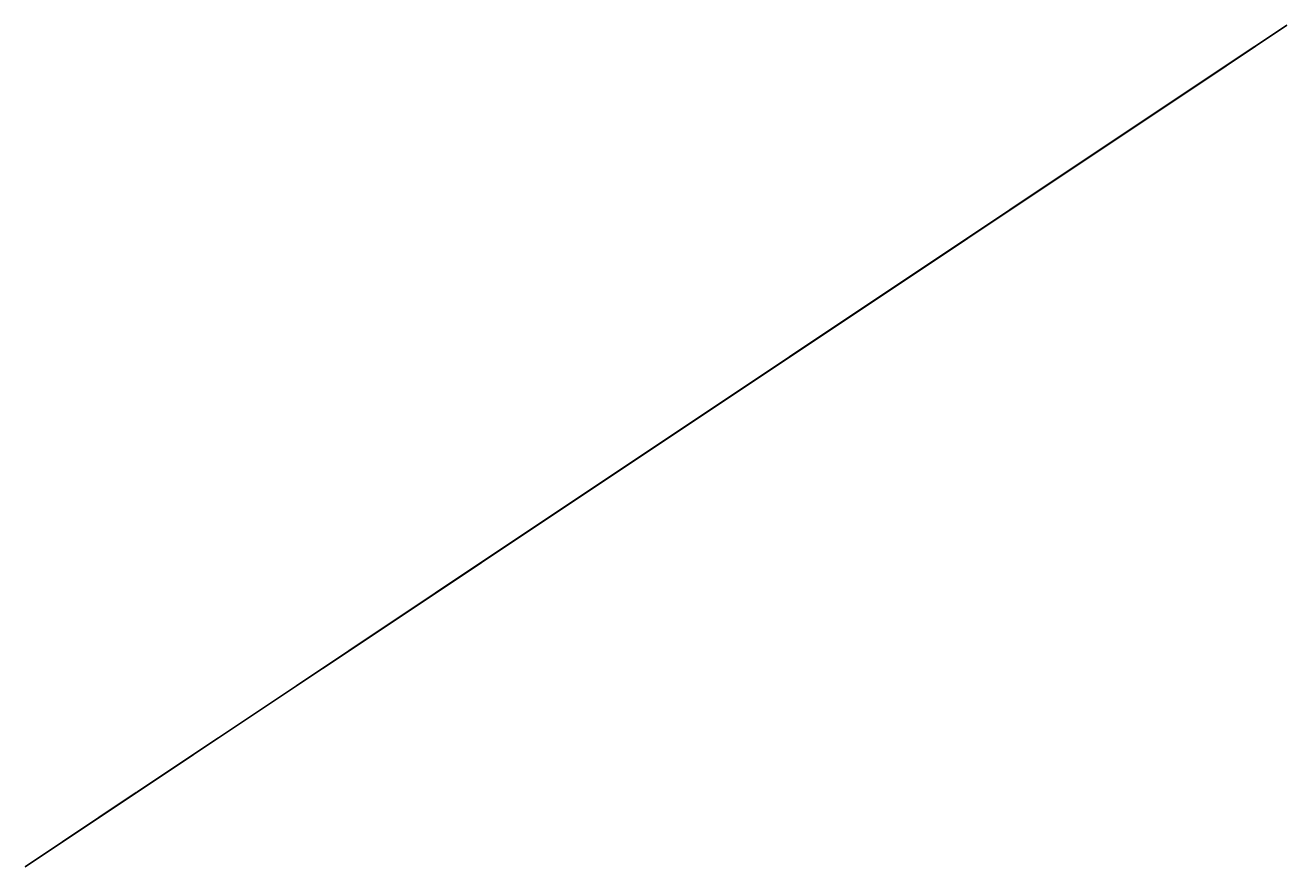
# Model space of a CAD drawing. Extents: x 0 to 23.7, y 0 to 15.8.
import ezdxf

# ---------------------------------------------------------------- set-up
doc = ezdxf.new("R2010")
doc.units = 0
doc.header["$MEASUREMENT"] = 0
doc.layers.get('0').update_dxf_attribs({"color": 13, "linetype": 'CONTINUOUS'})

# ---------------------------------------------------------------- blocks, each defined once
blk = doc.blocks.new('COMPONENT_1')
for p, q in [((0, 0, 70.108), (0.301, 0, 70.332)), ((1.382, 0, 68.254), (0, 0, 70.108)), ((0.301, 0, 70.332), (2.513, 0, 68.596)), ((0.697, 0, 67.872), (1.382, 0, 68.254)), ((1.382, 0, 66.06), (0.697, 0, 66.872)), ((0.697, 0, 66.872), (0.697, 0, 67.872)), ((2.195, 0, 66.06), (1.382, 0, 66.06)), ((3.254, 0, 65.089), (2.195, 0, 66.06)), ((2.513, 0, 68.596), (4.359, 0, 66.31)), ((4.301, 0, 64.405), (3.254, 0, 65.089)), ((6.739, 0, 61), (4.301, 0, 64.405)), ((4.359, 0, 66.31), (7.859, 0, 63.288)), ((8.509, 0, 1.068), (6.134, 0, 1.912)), ((6.134, 0, 1.912), (6.134, 0, 2.348)), ((6.134, 0, 2.348), (8.509, 0, 3.37)), ((10.123, 0, 57.668), (6.739, 0, 61)), ((7.859, 0, 63.288), (10.325, 0, 61.692)), ((12.163, 0, 1.912), (8.509, 0, 1.068)), ((8.509, 0, 3.37), (9.908, 0, 5.367)), ((9.908, 0, 5.367), (11.241, 0, 4.233)), ((9.908, 0, 5.367), (9.908, 0, 7.304)), ((10.489, 0, 15.411), (9.908, 0, 18.44)), ((9.908, 0, 7.304), (10.489, 0, 8.411)), ((9.908, 0, 18.44), (10.489, 0, 21.458)), ((13.815, 0, 53.424), (10.123, 0, 57.668)), ((10.325, 0, 61.692), (14.569, 0, 57.45)), ((10.489, 0, 12.223), (10.489, 0, 15.411)), ((10.489, 0, 8.411), (10.489, 0, 12.223)), ((10.489, 0, 21.458), (10.489, 0, 23.385)), ((10.489, 0, 23.385), (10.864, 0, 26.235)), ((10.864, 0, 26.235), (10.864, 0, 27.985)), ((10.864, 0, 27.985), (10.864, 0, 29.337)), ((10.864, 0, 29.337), (11.446, 0, 32.343)), ((11.241, 0, 4.233), (12.533, 0, 3.603)), ((11.446, 0, 32.343), (11.826, 0, 34.307)), ((11.826, 0, 34.307), (11.446, 0, 35.185)), ((11.446, 0, 35.185), (14.282, 0, 42.932)), ((11.826, 0, 34.307), (15.749, 0, 33.031)), ((14.051, 0, 2.348), (12.163, 0, 1.912)), ((12.533, 0, 3.603), (13.345, 0, 3.603)), ((13.345, 0, 3.603), (14.051, 0, 4.431)), ((14.569, 0, 57.45), (13.815, 0, 53.424)), ((15.503, 0, 51.407), (13.815, 0, 52.481)), ((13.815, 0, 52.481), (13.815, 0, 53.424)), ((14.051, 0, 4.431), (14.051, 0, 3.161)), ((14.051, 0, 3.161), (14.051, 0, 2.973)), ((14.051, 0, 2.973), (14.051, 0, 2.348)), ((14.051, 0, 5.369), (14.051, 0, 4.431)), ((14.833, 0, 6.721), (14.051, 0, 5.369)), ((14.282, 0, 42.932), (15.351, 0, 50.356)), ((14.833, 0, 10.922), (14.473, 0, 8.511)), ((14.473, 0, 8.511), (14.833, 0, 6.721)), ((14.569, 0, 57.45), (19.105, 0, 55.346)), ((14.833, 0, 18.984), (14.833, 0, 10.922)), ((15.189, 0, 20.762), (14.833, 0, 18.984)), ((15.766, 0, 23.642), (15.189, 0, 20.762)), ((15.351, 0, 50.356), (15.503, 0, 51.407)), ((15.749, 0, 33.031), (19.921, 0, 33.031)), ((16.654, 0, 24.102), (15.766, 0, 23.642)), ((17.287, 0, 22.881), (16.654, 0, 24.102)), ((17.619, 0, 19.648), (17.287, 0, 22.881)), ((17.302, 0, 59.201), (17.727, 0, 59.57)), ((17.302, 0, 60.058), (17.727, 0, 60.839)), ((17.302, 0, 61.409), (18.355, 0, 62.193)), ((17.302, 0, 58.326), (17.302, 0, 59.201)), ((17.727, 0, 59.57), (17.302, 0, 60.058)), ((18.286, 0, 57.03), (17.302, 0, 57.576)), ((17.302, 0, 57.576), (17.302, 0, 58.326)), ((17.727, 0, 60.839), (17.302, 0, 61.409)), ((17.619, 0, 17.96), (17.619, 0, 19.648)), ((18.231, 0, 16.523), (17.619, 0, 17.96)), ((18.231, 0, 14.523), (18.231, 0, 16.523)), ((19.048, 0, 13.118), (18.231, 0, 14.523)), ((19.388, 0, 57.03), (18.286, 0, 57.03)), ((18.304, 0, 61.57), (18.414, 0, 61.511)), ((18.355, 0, 62.193), (18.304, 0, 61.57)), ((18.355, 0, 62.193), (18.417, 0, 62.193)), ((18.355, 0, 62.193), (18.604, 0, 62.079)), ((18.414, 0, 61.511), (18.604, 0, 61.511)), ((18.417, 0, 62.693), (18.819, 0, 62.693)), ((18.819, 0, 62.443), (18.417, 0, 62.443)), ((18.417, 0, 62.443), (18.417, 0, 62.693)), ((18.417, 0, 62.193), (18.417, 0, 62.443)), ((18.604, 0, 61.511), (18.604, 0, 62.074)), ((18.604, 0, 62.074), (18.604, 0, 62.079)), ((18.604, 0, 62.079), (20.154, 0, 61.369)), ((19, 0), (18.715, 0, 0.694)), ((18.715, 0, 0.694), (18.715, 0, 0.944)), ((18.715, 0, 0.944), (19.324, 0, 1.838)), ((18.819, 0, 62.693), (18.917, 0, 62.693)), ((18.819, 0, 62.443), (20.154, 0, 61.832)), ((18.819, 0, 62.693), (18.819, 0, 62.443)), ((18.917, 0, 62.693), (19.1, 0, 63.269)), ((21.85, 0), (19, 0)), ((19.048, 0, 9.631), (19.048, 0, 13.118)), ((19.751, 0, 4.325), (19.048, 0, 6.131)), ((19.048, 0, 6.506), (19.048, 0, 9.631)), ((19.048, 0, 6.131), (19.048, 0, 6.506)), ((19.1, 0, 63.269), (19.503, 0, 64.54)), ((19.1, 0, 63.269), (20.154, 0, 63.664)), ((19.105, 0, 55.346), (19.388, 0, 55.215)), ((19.14, 0, 28.842), (19.397, 0, 27.342)), ((19.397, 0, 29.937), (19.14, 0, 28.842)), ((19.324, 0, 1.838), (19.992, 0, 2.819)), ((19.733, 0, 56.197), (19.388, 0, 57.03)), ((19.388, 0, 55.215), (20.138, 0, 55.215)), ((19.939, 0, 30.542), (19.397, 0, 29.937)), ((19.397, 0, 27.342), (19.397, 0, 26.342)), ((19.397, 0, 26.189), (19.939, 0, 26.189)), ((19.397, 0, 26.342), (19.397, 0, 26.189)), ((19.503, 0, 64.54), (21.559, 0, 65.729)), ((20.154, 0, 63.269), (19.548, 0, 62.828)), ((19.548, 0, 62.828), (20.154, 0, 62.828)), ((20.138, 0, 55.215), (19.733, 0, 56.197)), ((19.751, 0, 3.394), (19.751, 0, 3.603)), ((19.992, 0, 3.107), (19.751, 0, 3.394)), ((19.751, 0, 3.603), (20.568, 0, 3.8)), ((19.751, 0, 4.325), (19.751, 0, 4.207)), ((19.751, 0, 3.603), (19.751, 0, 4.207)), ((19.756, 0, 60.442), (19.756, 0, 59.932)), ((19.756, 0, 59.932), (20.373, 0, 60.639)), ((20.154, 0, 61.078), (19.756, 0, 60.442)), ((19.921, 0, 33.031), (21.291, 0, 32.34)), ((19.939, 0, 26.189), (19.939, 0, 27.001)), ((21.149, 0, 31.892), (19.939, 0, 30.542)), ((19.939, 0, 27.001), (20.127, 0, 27.001)), ((19.992, 0, 2.819), (19.992, 0, 3.107)), ((20.127, 0, 27.001), (20.538, 0, 26.717)), ((20.138, 0, 54.221), (22.451, 0, 54.221)), ((20.138, 0, 55.215), (20.138, 0, 54.722)), ((20.138, 0, 54.722), (20.138, 0, 54.221)), ((20.154, 0, 62.828), (20.154, 0, 61.832)), ((20.154, 0, 63.664), (20.154, 0, 63.269)), ((20.154, 0, 61.832), (20.154, 0, 61.369)), ((20.154, 0, 61.369), (20.154, 0, 61.078)), ((20.373, 0, 60.639), (20.373, 0, 59.639)), ((20.373, 0, 59.639), (21.552, 0, 60.756)), ((20.538, 0, 26.717), (20.725, 0, 26.717)), ((20.568, 0, 3.8), (20.957, 0, 4.367)), ((20.725, 0, 26.717), (20.986, 0, 26.987)), ((20.957, 0, 4.367), (21.457, 0, 4.367)), ((20.986, 0, 26.987), (21.486, 0, 26.987)), ((21.291, 0, 32.34), (21.149, 0, 31.892)), ((21.273, 0, 57.236), (21.386, 0, 57.013)), ((22.276, 0, 57.745), (21.273, 0, 57.236)), ((22.697, 0, 36.778), (21.291, 0, 32.34)), ((21.386, 0, 57.013), (22.255, 0, 56.659)), ((21.457, 0, 4.367), (22.203, 0, 4.367)), ((21.486, 0, 26.987), (21.763, 0, 27.24)), ((21.552, 0, 60.756), (22.115, 0, 60.756)), ((21.559, 0, 65.729), (22.621, 0, 65.729)), ((21.763, 0, 27.24), (22.263, 0, 27.24)), ((21.846, 0, 56.314), (22.809, 0, 55.732)), ((21.846, 0, 56.377), (21.846, 0, 56.314)), ((22.486, 0, 56.377), (21.846, 0, 56.377)), ((23.049, 0, 0.351), (21.85, 0)), ((22.115, 0, 60.756), (22.622, 0, 60.756)), ((22.203, 0, 4.367), (23.634, 0, 3.472)), ((22.255, 0, 56.659), (22.486, 0, 56.564)), ((22.263, 0, 27.24), (23.042, 0, 29.681)), ((22.876, 0, 58.545), (22.276, 0, 57.745)), ((23.601, 0, 25.142), (22.307, 0, 20.963)), ((22.307, 0, 20.963), (22.791, 0, 19.743)), ((22.909, 0, 60.063), (22.422, 0, 59.337)), ((22.422, 0, 59.337), (22.876, 0, 59.545)), ((22.451, 0, 54.221), (23.798, 0, 54.722)), ((22.486, 0, 56.564), (22.486, 0, 56.377)), ((22.621, 0, 65.729), (23.684, 0, 65.729)), ((22.622, 0, 60.756), (22.909, 0, 60.063)), ((23.773, 0, 40.174), (22.697, 0, 36.778)), ((22.791, 0, 19.743), (23.114, 0, 18.93)), ((22.809, 0, 55.732), (23.309, 0, 55.732)), ((22.876, 0, 59.545), (22.876, 0, 58.545)), ((23.042, 0, 31.118), (23.601, 0, 32.34)), ((23.042, 0, 29.681), (23.042, 0, 31.118)), ((24.192, 0, 1.838), (23.049, 0, 0.351)), ((23.114, 0, 15.029), (23.114, 0, 14.904)), ((23.114, 0, 15.217), (23.114, 0, 15.029)), ((23.114, 0, 18.93), (23.114, 0, 17.555)), ((23.114, 0, 17.367), (23.114, 0, 17.108)), ((23.114, 0, 14.904), (23.438, 0, 13.893)), ((23.114, 0, 17.555), (23.114, 0, 17.367)), ((23.114, 0, 17.108), (23.114, 0, 16.654)), ((23.114, 0, 16.654), (23.114, 0, 15.217)), ((23.309, 0, 55.732), (23.762, 0, 55.52)), ((23.354, 0, 28.645), (23.601, 0, 27.551)), ((23.354, 0, 29.333), (23.354, 0, 28.895)), ((23.755, 0, 30.11), (23.354, 0, 29.333)), ((23.354, 0, 28.895), (23.354, 0, 28.645)), ((23.438, 0, 13.893), (23.438, 0, 11.33)), ((23.438, 0, 9.584), (23.827, 0, 8.8)), ((23.438, 0, 11.33), (23.438, 0, 9.584)), ((23.438, 0, 6.24), (24.192, 0, 5.165)), ((23.827, 0, 6.987), (23.438, 0, 6.24)), ((23.601, 0, 26.176), (23.601, 0, 25.142)), ((23.601, 0, 31.84), (23.755, 0, 31.106)), ((23.601, 0, 27.551), (23.601, 0, 26.176)), ((23.601, 0, 32.34), (23.601, 0, 31.84)), ((23.897, 0, 32.89), (23.601, 0, 32.34)), ((23.634, 0, 3.472), (23.827, 0, 3.601)), ((23.684, 0, 65.729), (26.675, 0, 63.795)), ((23.755, 0, 31.106), (23.755, 0, 30.11)), ((23.762, 0, 55.52), (24.578, 0, 55.453)), ((23.773, 0, 44.174), (23.773, 0, 41.299)), ((23.773, 0, 41.299), (23.773, 0, 40.674)), ((25.516, 0, 44.174), (23.773, 0, 44.174)), ((23.773, 0, 40.674), (23.773, 0, 40.174)), ((23.798, 0, 54.722), (25.023, 0, 54.975)), ((23.827, 0, 3.601), (23.827, 0, 2.914)), ((23.827, 0, 7.862), (23.827, 0, 6.987)), ((23.827, 0, 2.914), (24.192, 0, 1.838)), ((24.192, 0, 5.165), (23.827, 0, 3.601)), ((23.827, 0, 8.8), (23.827, 0, 7.862)), ((24.961, 0, 34.873), (23.897, 0, 32.89)), ((24.578, 0, 55.453), (25.023, 0, 54.975)), ((25.372, 0, 56.726), (24.578, 0, 55.453)), ((25.681, 0, 36.399), (24.961, 0, 34.873)), ((25.023, 0, 54.975), (25.21, 0, 54.774)), ((25.21, 0, 54.774), (27.169, 0, 52.339)), ((26.675, 0, 57.798), (25.372, 0, 56.726)), ((26.553, 0, 44.174), (25.516, 0, 44.174)), ((26.243, 0, 38.384), (25.681, 0, 36.399)), ((26.835, 0, 39.694), (26.243, 0, 38.384)), ((27.101, 0, 44.174), (26.553, 0, 44.174)), ((26.675, 0, 63.42), (27.822, 0, 62.181)), ((26.675, 0, 63.795), (26.675, 0, 63.42)), ((27.332, 0, 59.344), (26.675, 0, 57.798)), ((27.434, 0, 43.437), (26.835, 0, 40.881)), ((26.835, 0, 40.881), (26.835, 0, 39.694)), ((27.835, 0, 44.174), (27.101, 0, 44.174)), ((27.169, 0, 52.339), (27.835, 0, 51.511)), ((27.822, 0, 60.494), (27.332, 0, 59.344)), ((27.695, 0, 43.437), (27.434, 0, 43.437)), ((27.835, 0, 44.174), (27.695, 0, 43.437)), ((27.822, 0, 62.181), (27.822, 0, 60.494)), ((28.542, 0, 47.886), (27.835, 0, 44.174)), ((27.835, 0, 51.511), (28.542, 0, 49.573)), ((28.542, 0, 49.573), (28.542, 0, 47.886))]:
    blk.add_line(p, q)
blk.add_polyline3d([(22.422, 0, 59.337), (21.974, 0, 59.181), (21.542, 0, 59.057), (21.377, 0, 59.016), (21.151, 0, 59.016), (20.945, 0, 59.016), (20.842, 0, 59.222)])
mesh = blk.add_polyface()
corners = [(0.697, 0, 66.872), (2.195, 0, 66.06), (1.382, 0, 66.06), (4.359, 0, 66.31), (2.513, 0, 68.596), (0.697, 0, 67.872), (1.382, 0, 68.254), (0, 0, 70.108), (0.301, 0, 70.332), (10.123, 0, 57.668), (14.569, 0, 57.45), (13.815, 0, 53.424), (10.325, 0, 61.692), (6.739, 0, 61), (4.301, 0, 64.405), (7.859, 0, 63.288), (3.254, 0, 65.089)]
mesh.append_faces([[corners[k] for k in face] for face in [(0, 1, 2), (4, 7, 8), (9, 10, 11)]], dxfattribs={"vtx0": -1})
mesh.append_faces([[corners[k] for k in face] for face in [(3, 0, 4), (10, 9, 12), (12, 14, 15), (15, 14, 3)]], dxfattribs={"vtx0": -1, "vtx1": -1})
mesh.append_faces([[corners[k] for k in face] for face in [(1, 0, 3)]], dxfattribs={"vtx0": -1, "vtx1": -1, "vtx2": -1})
mesh.append_faces([[corners[k] for k in face] for face in [(4, 0, 5), (4, 5, 6), (4, 6, 7), (12, 9, 13), (12, 13, 14), (3, 14, 16), (3, 16, 1)]], dxfattribs={"vtx0": -1, "vtx2": -1})
mesh = blk.add_polyface()
corners = [(8.509, 0, 3.37), (11.241, 0, 4.233), (12.533, 0, 3.603), (9.908, 0, 5.367), (6.134, 0, 1.912), (12.163, 0, 1.912), (8.509, 0, 1.068), (6.134, 0, 2.348), (14.051, 0, 2.348), (14.051, 0, 2.973), (14.051, 0, 3.161), (13.345, 0, 3.603), (14.051, 0, 4.431)]
mesh.append_faces([[corners[k] for k in face] for face in [(1, 0, 3), (4, 5, 6), (10, 11, 12)]], dxfattribs={"vtx0": -1})
mesh.append_faces([[corners[k] for k in face] for face in [(5, 7, 8), (8, 0, 9), (9, 0, 10), (11, 0, 2)]], dxfattribs={"vtx0": -1, "vtx1": -1})
mesh.append_faces([[corners[k] for k in face] for face in [(10, 0, 11)]], dxfattribs={"vtx0": -1, "vtx1": -1, "vtx2": -1})
mesh.append_faces([[corners[k] for k in face] for face in [(0, 1, 2), (5, 4, 7), (8, 7, 0)]], dxfattribs={"vtx0": -1, "vtx2": -1})
mesh = blk.add_polyface()
corners = [(19.751, 0, 4.207), (20.568, 0, 3.8), (19.751, 0, 3.603), (20.957, 0, 4.367), (19.751, 0, 4.325), (19.048, 0, 6.131), (21.457, 0, 4.367), (22.203, 0, 4.367), (24.192, 0, 5.165), (23.438, 0, 6.24), (19.048, 0, 6.506), (23.827, 0, 6.987), (19.048, 0, 9.631), (23.827, 0, 7.862), (23.827, 0, 8.8), (23.438, 0, 9.584), (23.438, 0, 11.33), (19.048, 0, 13.118), (23.438, 0, 13.893), (18.231, 0, 14.523), (23.114, 0, 14.904), (18.231, 0, 16.523), (23.114, 0, 15.029), (23.114, 0, 15.217), (23.114, 0, 16.654), (17.619, 0, 17.96), (23.114, 0, 17.108), (23.114, 0, 17.367), (23.114, 0, 17.555), (23.114, 0, 18.93), (17.619, 0, 19.648), (22.791, 0, 19.743), (17.287, 0, 22.881), (22.307, 0, 20.963), (23.601, 0, 25.142), (16.654, 0, 24.102), (23.827, 0, 3.601), (23.634, 0, 3.472), (11.826, 0, 34.307), (15.749, 0, 33.031), (11.446, 0, 32.343), (11.241, 0, 4.233), (13.345, 0, 3.603), (12.533, 0, 3.603), (14.051, 0, 4.431), (9.908, 0, 5.367), (14.051, 0, 5.369), (9.908, 0, 7.304), (14.833, 0, 6.721), (14.473, 0, 8.511), (10.489, 0, 8.411), (10.489, 0, 12.223), (14.833, 0, 10.922), (14.833, 0, 18.984), (10.489, 0, 15.411), (9.908, 0, 18.44), (10.489, 0, 21.458), (15.189, 0, 20.762), (15.766, 0, 23.642), (10.489, 0, 23.385), (10.864, 0, 26.235), (19.397, 0, 26.189), (23.601, 0, 26.176), (19.397, 0, 26.342), (10.864, 0, 27.985), (19.397, 0, 27.342), (19.14, 0, 28.842), (10.864, 0, 29.337), (19.397, 0, 29.937), (19.939, 0, 30.542), (21.149, 0, 31.892), (21.291, 0, 32.34), (19.921, 0, 33.031), (19.939, 0, 27.001), (20.538, 0, 26.717), (19.939, 0, 26.189), (20.127, 0, 27.001), (23.601, 0, 27.551), (20.725, 0, 26.717), (21.486, 0, 26.987), (20.986, 0, 26.987), (22.263, 0, 27.24), (21.763, 0, 27.24), (23.042, 0, 29.681), (23.354, 0, 28.645), (23.354, 0, 28.895), (23.354, 0, 29.333), (23.755, 0, 30.11), (23.042, 0, 31.118), (23.755, 0, 31.106), (23.601, 0, 31.84), (23.601, 0, 32.34)]
mesh.append_faces([[corners[k] for k in face] for face in [(0, 1, 2), (7, 36, 37), (41, 42, 43), (74, 73, 76), (79, 78, 80), (81, 79, 82), (90, 88, 91)]], dxfattribs={"vtx0": -1})
mesh.append_faces([[corners[k] for k in face] for face in [(1, 0, 3), (3, 5, 6), (6, 5, 7), (8, 5, 9), (9, 10, 11), (11, 12, 13), (13, 12, 14), (14, 12, 15), (15, 12, 16), (16, 17, 18), (18, 19, 20), (20, 21, 22), (22, 21, 23), (23, 21, 24), (24, 25, 26), (26, 25, 27), (27, 25, 28), (28, 25, 29), (29, 30, 31), (31, 32, 33), (33, 32, 34), (36, 7, 8), (42, 41, 44), (44, 45, 46), (46, 47, 48), (48, 47, 49), (49, 51, 52), (52, 51, 53), (53, 56, 57), (57, 56, 58), (58, 60, 35), (34, 61, 62), (61, 60, 63), (63, 64, 65), (65, 64, 66), (66, 67, 68), (68, 40, 69), (69, 40, 70), (70, 40, 71), (71, 40, 72), (72, 40, 39), (73, 74, 75), (62, 75, 77), (75, 62, 61), (78, 75, 74), (77, 83, 84), (84, 83, 85), (85, 83, 86), (86, 83, 87), (87, 88, 89), (89, 88, 90)]], dxfattribs={"vtx0": -1, "vtx1": -1})
mesh.append_faces([[corners[k] for k in face] for face in [(7, 5, 8), (35, 60, 34), (34, 60, 61), (77, 75, 78), (77, 78, 79), (77, 79, 81)]], dxfattribs={"vtx0": -1, "vtx1": -1, "vtx2": -1})
mesh.append_faces([[corners[k] for k in face] for face in [(3, 0, 4), (3, 4, 5), (9, 5, 10), (11, 10, 12), (16, 12, 17), (18, 17, 19), (20, 19, 21), (24, 21, 25), (29, 25, 30), (31, 30, 32), (34, 32, 35), (44, 41, 45), (46, 45, 47), (49, 47, 50), (49, 50, 51), (53, 51, 54), (53, 54, 55), (53, 55, 56), (58, 56, 59), (58, 59, 60), (63, 60, 64), (66, 64, 67), (68, 67, 40), (77, 81, 83), (87, 83, 88)]], dxfattribs={"vtx0": -1, "vtx2": -1})
mesh.append_faces([[corners[k] for k in face] for face in [(38, 39, 40)]], dxfattribs={"vtx1": -1})
mesh = blk.add_polyface()
corners = [(11.826, 0, 34.307), (19.921, 0, 33.031), (15.749, 0, 33.031), (20.138, 0, 55.215), (20.138, 0, 54.722), (19.388, 0, 55.215), (14.569, 0, 57.45), (20.138, 0, 54.221), (13.815, 0, 53.424), (19.105, 0, 55.346), (22.697, 0, 36.778), (21.291, 0, 32.34), (11.446, 0, 35.185), (14.282, 0, 42.932), (23.773, 0, 40.174), (23.773, 0, 40.674), (23.773, 0, 41.299), (23.773, 0, 44.174), (15.351, 0, 50.356), (25.516, 0, 44.174), (26.553, 0, 44.174), (27.101, 0, 44.174), (27.835, 0, 44.174), (28.542, 0, 47.886), (28.542, 0, 49.573), (27.835, 0, 51.511), (15.503, 0, 51.407), (13.815, 0, 52.481), (27.169, 0, 52.339), (25.21, 0, 54.774), (22.451, 0, 54.221), (23.798, 0, 54.722), (25.023, 0, 54.975)]
mesh.append_faces([[corners[k] for k in face] for face in [(0, 1, 2), (5, 6, 9), (1, 10, 11), (29, 31, 32)]], dxfattribs={"vtx0": -1})
mesh.append_faces([[corners[k] for k in face] for face in [(6, 7, 8), (7, 6, 4), (10, 13, 14), (14, 13, 15), (15, 13, 16), (16, 13, 17), (17, 18, 19), (19, 18, 20), (20, 18, 21), (21, 18, 22), (22, 18, 23), (23, 18, 24), (24, 18, 25), (25, 27, 28), (28, 27, 29), (30, 8, 7)]], dxfattribs={"vtx0": -1, "vtx1": -1})
mesh.append_faces([[corners[k] for k in face] for face in [(4, 6, 5), (10, 1, 0), (29, 27, 30)]], dxfattribs={"vtx0": -1, "vtx1": -1, "vtx2": -1})
mesh.append_faces([[corners[k] for k in face] for face in [(10, 0, 12), (10, 12, 13), (17, 13, 18), (25, 18, 26), (25, 26, 27), (30, 27, 8), (29, 30, 31)]], dxfattribs={"vtx0": -1, "vtx2": -1})
mesh.append_faces([[corners[k] for k in face] for face in [(3, 4, 5)]], dxfattribs={"vtx1": -1})
mesh = blk.add_polyface()
corners = [(17.727, 0, 59.57), (22.422, 0, 59.337), (17.302, 0, 59.201), (20.373, 0, 59.639), (22.909, 0, 60.063), (21.552, 0, 60.756), (22.622, 0, 60.756), (22.115, 0, 60.756), (17.302, 0, 57.576), (19.388, 0, 57.03), (18.286, 0, 57.03), (21.273, 0, 57.236), (22.276, 0, 57.745), (17.302, 0, 58.326), (22.876, 0, 58.545), (22.876, 0, 59.545), (20.138, 0, 54.722), (22.451, 0, 54.221), (20.138, 0, 54.221), (23.798, 0, 54.722), (20.138, 0, 55.215), (25.023, 0, 54.975), (24.578, 0, 55.453), (23.762, 0, 55.52), (19.733, 0, 56.197), (22.809, 0, 55.732), (21.846, 0, 56.314), (21.846, 0, 56.377), (22.486, 0, 56.377), (22.486, 0, 56.564), (22.255, 0, 56.659), (21.386, 0, 57.013), (17.302, 0, 61.409), (18.304, 0, 61.57), (18.414, 0, 61.511), (18.355, 0, 62.193), (17.302, 0, 60.058), (19.756, 0, 59.932), (19.756, 0, 60.442), (17.727, 0, 60.839), (20.154, 0, 61.078), (20.154, 0, 61.369), (18.604, 0, 61.511), (18.604, 0, 62.079), (18.604, 0, 62.074), (20.373, 0, 60.639), (23.309, 0, 55.732)]
mesh.append_faces([[corners[k] for k in face] for face in [(6, 5, 7), (8, 9, 10), (14, 1, 15), (16, 17, 18), (33, 32, 35), (43, 42, 44)]], dxfattribs={"vtx0": -1})
mesh.append_faces([[corners[k] for k in face] for face in [(0, 1, 2), (1, 3, 4), (4, 5, 6), (11, 8, 12), (12, 13, 14), (17, 16, 19), (19, 20, 21), (21, 20, 22), (22, 20, 23), (25, 24, 26), (26, 9, 27), (27, 9, 28), (28, 9, 29), (29, 9, 30), (30, 9, 31), (31, 9, 11), (36, 3, 0), (37, 36, 38), (38, 39, 40), (40, 32, 41), (41, 42, 43), (42, 32, 34)]], dxfattribs={"vtx0": -1, "vtx1": -1})
mesh.append_faces([[corners[k] for k in face] for face in [(1, 0, 3), (9, 8, 11), (14, 2, 1), (23, 24, 25), (3, 36, 37), (41, 32, 42)]], dxfattribs={"vtx0": -1, "vtx1": -1, "vtx2": -1})
mesh.append_faces([[corners[k] for k in face] for face in [(4, 3, 5), (12, 8, 13), (14, 13, 2), (19, 16, 20), (23, 20, 24), (26, 24, 9), (32, 33, 34), (38, 36, 39), (40, 39, 32)]], dxfattribs={"vtx0": -1, "vtx2": -1})
mesh.append_faces([[corners[k] for k in face] for face in [(45, 3, 37), (46, 23, 25)]], dxfattribs={"vtx1": -1})
mesh = blk.add_polyface()
corners = [(18.304, 0, 61.57), (18.604, 0, 61.511), (18.414, 0, 61.511), (18.604, 0, 62.074), (18.355, 0, 62.193), (18.604, 0, 62.079)]
mesh.append_faces([[corners[k] for k in face] for face in [(0, 1, 2), (3, 4, 5)]], dxfattribs={"vtx0": -1})
mesh.append_faces([[corners[k] for k in face] for face in [(1, 0, 3)]], dxfattribs={"vtx0": -1, "vtx1": -1})
mesh.append_faces([[corners[k] for k in face] for face in [(3, 0, 4)]], dxfattribs={"vtx0": -1, "vtx2": -1})
mesh = blk.add_polyface()
corners = [(18.604, 0, 62.079), (20.154, 0, 61.832), (20.154, 0, 61.369), (18.819, 0, 62.443), (18.417, 0, 62.193), (18.355, 0, 62.193), (18.417, 0, 62.443)]
mesh.append_faces([[corners[k] for k in face] for face in [(0, 1, 2), (4, 0, 5), (3, 4, 6)]], dxfattribs={"vtx0": -1})
mesh.append_faces([[corners[k] for k in face] for face in [(1, 0, 3)]], dxfattribs={"vtx0": -1, "vtx1": -1})
mesh.append_faces([[corners[k] for k in face] for face in [(3, 0, 4)]], dxfattribs={"vtx0": -1, "vtx1": -1, "vtx2": -1})
mesh = blk.add_polyface()
corners = [(18.417, 0, 62.693), (18.819, 0, 62.443), (18.417, 0, 62.443), (18.819, 0, 62.693)]
mesh.append_faces([[corners[k] for k in face] for face in [(0, 1, 2), (1, 0, 3)]], dxfattribs={"vtx0": -1})
mesh = blk.add_polyface()
corners = [(19.751, 0, 3.603), (23.634, 0, 3.472), (19.751, 0, 3.394), (20.568, 0, 3.8), (22.203, 0, 4.367), (20.957, 0, 4.367), (21.457, 0, 4.367), (18.715, 0, 0.694), (21.85, 0), (19, 0), (23.049, 0, 0.351), (24.192, 0, 1.838), (18.715, 0, 0.944), (19.324, 0, 1.838), (19.992, 0, 2.819), (23.827, 0, 2.914), (19.992, 0, 3.107), (23.827, 0, 3.601)]
mesh.append_faces([[corners[k] for k in face] for face in [(4, 5, 6), (7, 8, 9), (15, 1, 17)]], dxfattribs={"vtx0": -1})
mesh.append_faces([[corners[k] for k in face] for face in [(0, 1, 2), (1, 3, 4), (8, 7, 10), (10, 7, 11), (11, 14, 15)]], dxfattribs={"vtx0": -1, "vtx1": -1})
mesh.append_faces([[corners[k] for k in face] for face in [(15, 16, 1)]], dxfattribs={"vtx0": -1, "vtx1": -1, "vtx2": -1})
mesh.append_faces([[corners[k] for k in face] for face in [(1, 0, 3), (4, 3, 5), (11, 7, 12), (11, 12, 13), (11, 13, 14), (15, 14, 16), (1, 16, 2)]], dxfattribs={"vtx0": -1, "vtx2": -1})
mesh = blk.add_polyface()
corners = [(19.1, 0, 63.269), (19.548, 0, 62.828), (18.917, 0, 62.693), (20.154, 0, 63.269), (20.154, 0, 63.664), (18.819, 0, 62.443), (20.154, 0, 62.828), (20.154, 0, 61.832), (18.819, 0, 62.693)]
mesh.append_faces([[corners[k] for k in face] for face in [(3, 0, 4), (5, 6, 7), (2, 5, 8)]], dxfattribs={"vtx0": -1})
mesh.append_faces([[corners[k] for k in face] for face in [(0, 1, 2), (1, 0, 3), (6, 2, 1)]], dxfattribs={"vtx0": -1, "vtx1": -1})
mesh.append_faces([[corners[k] for k in face] for face in [(6, 5, 2)]], dxfattribs={"vtx0": -1, "vtx1": -1, "vtx2": -1})
mesh = blk.add_polyface()
corners = [(21.846, 0, 56.314), (23.309, 0, 55.732), (22.809, 0, 55.732), (22.909, 0, 60.063), (22.876, 0, 59.545), (22.422, 0, 59.337), (19.756, 0, 60.442), (20.373, 0, 60.639), (19.756, 0, 59.932), (20.154, 0, 61.078), (21.552, 0, 60.756), (22.115, 0, 60.756), (22.622, 0, 60.756), (20.154, 0, 63.269), (20.154, 0, 62.828), (19.548, 0, 62.828), (19.503, 0, 64.54), (20.154, 0, 63.664), (19.1, 0, 63.269), (26.675, 0, 63.795), (23.684, 0, 65.729), (21.559, 0, 65.729), (22.621, 0, 65.729), (23.762, 0, 55.52), (25.372, 0, 56.726), (24.578, 0, 55.453), (22.486, 0, 56.377), (21.846, 0, 56.377), (22.486, 0, 56.564), (22.255, 0, 56.659), (21.386, 0, 57.013), (26.675, 0, 57.798), (21.273, 0, 57.236), (22.276, 0, 57.745), (22.876, 0, 58.545), (27.332, 0, 59.344), (27.822, 0, 60.494), (27.822, 0, 62.181), (20.154, 0, 61.369), (20.154, 0, 61.832), (26.675, 0, 63.42), (20.373, 0, 59.639)]
mesh.append_faces([[corners[k] for k in face] for face in [(0, 1, 2), (3, 4, 5), (6, 7, 8), (13, 14, 15), (16, 17, 18), (20, 21, 22), (23, 24, 25), (26, 0, 27)]], dxfattribs={"vtx0": -1})
mesh.append_faces([[corners[k] for k in face] for face in [(10, 9, 11), (11, 9, 12), (19, 16, 20), (24, 30, 31), (31, 34, 35), (35, 4, 36), (36, 12, 37), (37, 14, 40), (40, 17, 19)]], dxfattribs={"vtx0": -1, "vtx1": -1})
mesh.append_faces([[corners[k] for k in face] for face in [(7, 9, 10), (17, 16, 19), (24, 1, 26), (26, 1, 0), (36, 4, 3), (37, 12, 9), (40, 14, 13)]], dxfattribs={"vtx0": -1, "vtx1": -1, "vtx2": -1})
mesh.append_faces([[corners[k] for k in face] for face in [(7, 6, 9), (20, 16, 21), (24, 23, 1), (24, 26, 28), (24, 28, 29), (24, 29, 30), (31, 30, 32), (31, 32, 33), (31, 33, 34), (35, 34, 4), (36, 3, 12), (37, 9, 38), (37, 38, 39), (37, 39, 14), (40, 13, 17)]], dxfattribs={"vtx0": -1, "vtx2": -1})
mesh.append_faces([[corners[k] for k in face] for face in [(10, 41, 7)]], dxfattribs={"vtx2": -1})
mesh = blk.add_polyface()
corners = [(19.397, 0, 26.342), (19.939, 0, 26.189), (19.397, 0, 26.189), (19.939, 0, 27.001), (19.397, 0, 27.342), (20.127, 0, 27.001), (21.763, 0, 27.24), (22.263, 0, 27.24), (23.042, 0, 29.681), (19.14, 0, 28.842), (19.397, 0, 29.937), (23.042, 0, 31.118), (19.939, 0, 30.542), (21.149, 0, 31.892), (23.601, 0, 32.34), (21.291, 0, 32.34), (22.697, 0, 36.778), (23.897, 0, 32.89), (24.961, 0, 34.873), (25.681, 0, 36.399), (26.243, 0, 38.384), (23.773, 0, 40.174), (26.835, 0, 39.694), (26.835, 0, 40.881), (23.773, 0, 40.674), (23.773, 0, 41.299), (27.434, 0, 43.437), (23.773, 0, 44.174), (27.695, 0, 43.437), (27.835, 0, 44.174), (25.516, 0, 44.174), (26.553, 0, 44.174), (27.101, 0, 44.174), (20.725, 0, 26.717), (20.538, 0, 26.717), (20.986, 0, 26.987), (21.486, 0, 26.987)]
mesh.append_faces([[corners[k] for k in face] for face in [(0, 1, 2), (29, 31, 32), (5, 33, 34)]], dxfattribs={"vtx0": -1})
mesh.append_faces([[corners[k] for k in face] for face in [(1, 0, 3), (3, 4, 5), (6, 4, 7), (7, 4, 8), (8, 10, 11), (11, 13, 14), (14, 16, 17), (17, 16, 18), (18, 16, 19), (19, 16, 20), (20, 21, 22), (22, 21, 23), (23, 25, 26), (26, 27, 28), (28, 27, 29), (33, 5, 35), (35, 5, 36), (36, 5, 6)]], dxfattribs={"vtx0": -1, "vtx1": -1})
mesh.append_faces([[corners[k] for k in face] for face in [(5, 4, 6)]], dxfattribs={"vtx0": -1, "vtx1": -1, "vtx2": -1})
mesh.append_faces([[corners[k] for k in face] for face in [(3, 0, 4), (8, 4, 9), (8, 9, 10), (11, 10, 12), (11, 12, 13), (14, 13, 15), (14, 15, 16), (20, 16, 21), (23, 21, 24), (23, 24, 25), (26, 25, 27), (29, 27, 30), (29, 30, 31)]], dxfattribs={"vtx0": -1, "vtx2": -1})

msp = doc.modelspace()

# ---------------------------------------------------------------- block references
at = {"rotation": 33.69219630078637}
msp.add_blockref('COMPONENT_1', (0, 0), dxfattribs=at)

doc.saveas('drawing.dxf')
